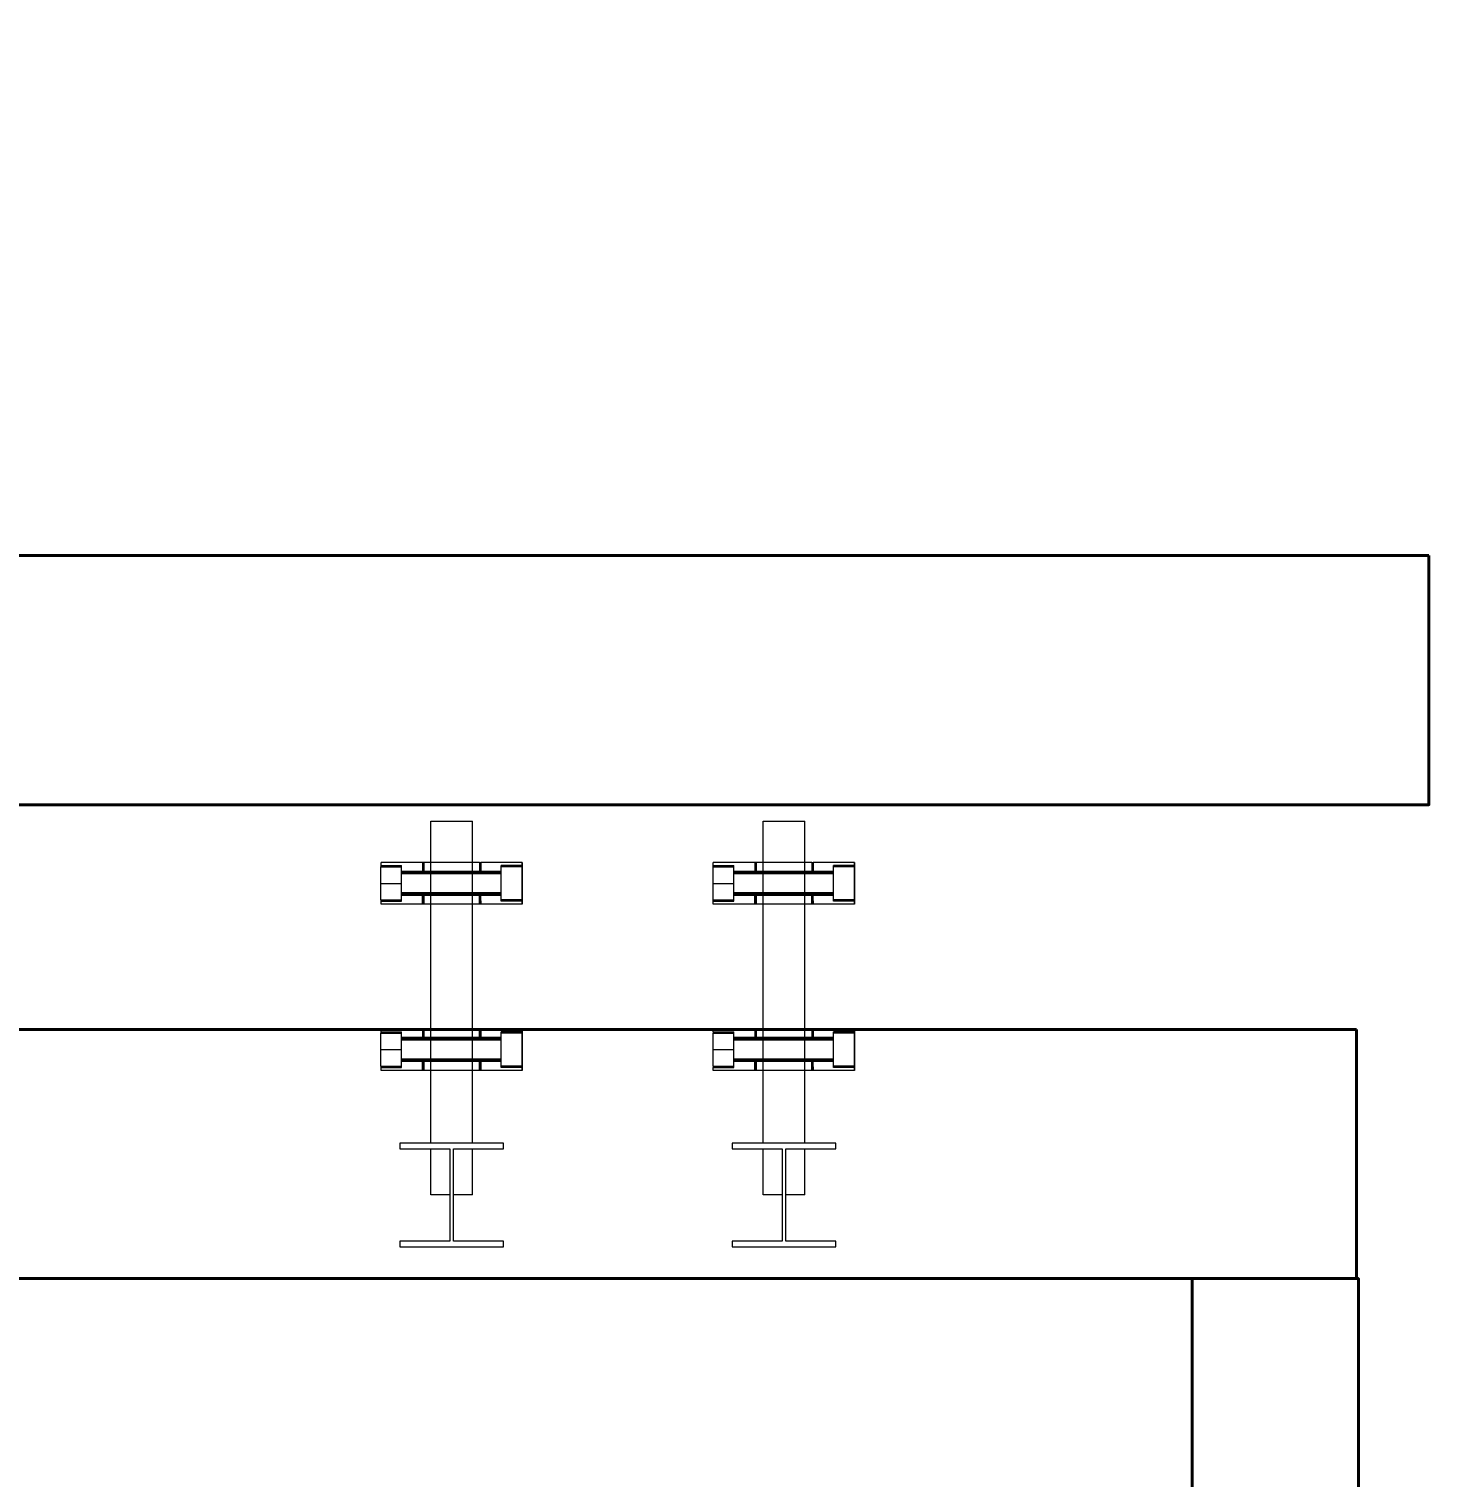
# Model space of a CAD drawing. Header units: millimetres. Extents: x -553547 to 230550, y -59438 to 214451.
# Drawn here: x 114598 to 117971, y 27301 to 30787 of the extents above; entities that cross this region are included whole.
import ezdxf
from ezdxf import colors
from ezdxf.entities.mleader import LeaderData, LeaderLine
from ezdxf.math import Vec2, Vec3

# ---------------------------------------------------------------- set-up
doc = ezdxf.new("R2010")
doc.units = ezdxf.units.MM
doc.linetypes.add('ПЛАН-EMBED 1_DWG$0$HIDDEN2', pattern=[0.1875, 0.125, -0.0625])
doc.layers.add('АР_Размеры', color=7, linetype='Continuous', lineweight=20)
doc.layers.add('Эл.проводка', color=5, linetype='Continuous', lineweight=60)
for name, color, linetype in [('ПЛАН-EMBED 1_DWG$0$DwgTemplate', 7, 'Continuous'), ('ПЛАН-EMBED 1_DWG$0$Опоры', 7, 'Continuous'), ('ПЛАН-EMBED 1_DWG$0$Трубы в 1 линию', 7, 'Continuous')]:
    doc.layers.add(name, color=color, linetype=linetype)
doc.styles.add('GOST type A', font='GOST2304A.ttf')

# ---------------------------------------------------------------- blocks, each defined once
blk = doc.blocks.new('АР')
at = {"color": 252}
ml = blk.add_multileader_mtext('Standard', dxfattribs=at)
ml.set_content('0,000', color=252, style='GOST type A')
ml.set_leader_properties(color=256)
ml.build(insert=Vec2(0, 0))
ml.multileader.update_dxf_attribs({"has_dogleg": 0, "has_text_frame": 1, "text_left_attachment_type": 7, "text_right_attachment_type": 6, "dogleg_length": 0, "arrow_head_size": 200})
ctx = ml.context
ctx.base_point, ctx.char_height, ctx.arrow_head_size, ctx.landing_gap_size, ctx.plane_origin = Vec3(649404.1, -245448.8), 250, 200, 50, Vec3(-514199.9, -248177.5)
ctx.left_attachment, ctx.right_attachment = 7, 6
notes = []
notes.append((ctx, [(0, (0, 0, 0), (0, 0), (1, 0), 1, [])]))
ctx.mtext.insert, ctx.mtext.flow_direction = Vec3(649454.1, -245161.3), 5
ml = blk.add_multileader_mtext('Standard', dxfattribs=at)
ml.set_content('0,000', color=252, style='GOST type A')
ml.set_leader_properties(color=256)
ml.build(insert=Vec2(0, 0))
ml.multileader.update_dxf_attribs({"has_dogleg": 0, "has_text_frame": 1, "text_left_attachment_type": 7, "text_right_attachment_type": 6, "dogleg_length": 0, "arrow_head_size": 200})
ctx = ml.context
ctx.base_point, ctx.char_height, ctx.arrow_head_size, ctx.landing_gap_size, ctx.plane_origin = Vec3(641715.8, -241787.5), 250, 200, 50, Vec3(-521888.2, -239063.6)
ctx.left_attachment, ctx.right_attachment = 7, 6
notes.append((ctx, [(0, (0, 0, 0), (0, 0), (1, 0), 1, [])]))
ctx.mtext.insert, ctx.mtext.flow_direction = Vec3(641765.8, -241500), 5
ml = blk.add_multileader_mtext('Standard', dxfattribs=at)
ml.set_content('-0,020', color=252, style='GOST type A')
ml.set_leader_properties(color=256)
ml.build(insert=Vec2(0, 0))
ml.multileader.update_dxf_attribs({"has_dogleg": 0, "has_text_frame": 1, "text_left_attachment_type": 7, "text_right_attachment_type": 6, "dogleg_length": 0, "arrow_head_size": 200})
ctx = ml.context
ctx.base_point, ctx.char_height, ctx.arrow_head_size, ctx.landing_gap_size, ctx.plane_origin = Vec3(677883.5, -235529.3), 250, 200, 50, Vec3(-485627.9, -231830.1)
ctx.left_attachment, ctx.right_attachment = 7, 6
notes.append((ctx, [(0, (0, 0, 0), (0, 0), (1, 0), 1, [])]))
ctx.mtext.insert, ctx.mtext.flow_direction = Vec3(677933.5, -235241.8), 5
ml = blk.add_multileader_mtext('Standard', dxfattribs=at)
ml.set_content('0,000', color=252, style='GOST type A')
ml.set_leader_properties(color=256)
ml.build(insert=Vec2(0, 0))
ml.multileader.update_dxf_attribs({"has_dogleg": 0, "has_text_frame": 1, "text_left_attachment_type": 7, "text_right_attachment_type": 6, "dogleg_length": 0, "arrow_head_size": 200})
ctx = ml.context
ctx.base_point, ctx.char_height, ctx.arrow_head_size, ctx.landing_gap_size, ctx.plane_origin = Vec3(656104.7, -253706.8), 250, 200, 50, Vec3(-507499.3, -250982.9)
ctx.left_attachment, ctx.right_attachment = 7, 6
notes.append((ctx, [(0, (0, 0, 0), (0, 0), (1, 0), 1, [])]))
ctx.mtext.insert, ctx.mtext.flow_direction = Vec3(656154.7, -253419.3), 5
ml = blk.add_multileader_mtext('Standard', dxfattribs=at)
ml.set_content('0,000', color=252, style='GOST type A')
ml.set_leader_properties(color=256)
ml.build(insert=Vec2(0, 0))
ml.multileader.update_dxf_attribs({"has_dogleg": 0, "has_text_frame": 1, "text_left_attachment_type": 7, "text_right_attachment_type": 6, "dogleg_length": 0, "arrow_head_size": 200})
ctx = ml.context
ctx.base_point, ctx.char_height, ctx.arrow_head_size, ctx.landing_gap_size, ctx.plane_origin = Vec3(674120.3, -254449.4), 250, 200, 50, Vec3(-489483.8, -251725.5)
ctx.left_attachment, ctx.right_attachment = 7, 6
notes.append((ctx, [(0, (0, 0, 0), (0, 0), (1, 0), 1, [])]))
ctx.mtext.insert, ctx.mtext.flow_direction = Vec3(674170.3, -254161.9), 5
ml = blk.add_multileader_mtext('Standard', dxfattribs=at)
ml.set_content('0,000', color=252, style='GOST type A')
ml.set_leader_properties(color=256)
ml.build(insert=Vec2(0, 0))
ml.multileader.update_dxf_attribs({"has_dogleg": 0, "has_text_frame": 1, "text_left_attachment_type": 7, "text_right_attachment_type": 6, "dogleg_length": 0, "arrow_head_size": 200})
ctx = ml.context
ctx.base_point, ctx.char_height, ctx.arrow_head_size, ctx.landing_gap_size, ctx.plane_origin = Vec3(683757.5, -246454.6), 250, 200, 50, Vec3(-479846.5, -243730.6)
ctx.left_attachment, ctx.right_attachment = 7, 6
notes.append((ctx, [(0, (0, 0, 0), (0, 0), (1, 0), 1, [])]))
ctx.mtext.insert, ctx.mtext.flow_direction = Vec3(683807.5, -246167), 5
ml = blk.add_multileader_mtext('Standard', dxfattribs=at)
ml.set_content('0,000', color=252, style='GOST type A')
ml.set_leader_properties(color=256)
ml.build(insert=Vec2(0, 0))
ml.multileader.update_dxf_attribs({"has_dogleg": 0, "has_text_frame": 1, "text_left_attachment_type": 7, "text_right_attachment_type": 6, "dogleg_length": 0, "arrow_head_size": 200})
ctx = ml.context
ctx.base_point, ctx.char_height, ctx.arrow_head_size, ctx.landing_gap_size, ctx.plane_origin = Vec3(643346.8, -237132.2), 250, 200, 50, Vec3(-520257.3, -234408.2)
ctx.left_attachment, ctx.right_attachment = 7, 6
notes.append((ctx, [(0, (0, 0, 0), (0, 0), (1, 0), 1, [])]))
ctx.mtext.insert, ctx.mtext.flow_direction = Vec3(643396.8, -236844.6), 5
ml = blk.add_multileader_mtext('Standard', dxfattribs=at)
ml.set_content('+0,100', color=252, style='GOST type A')
ml.set_leader_properties(color=256)
ml.build(insert=Vec2(0, 0))
ml.multileader.update_dxf_attribs({"has_dogleg": 0, "has_text_frame": 1, "text_left_attachment_type": 7, "text_right_attachment_type": 6, "dogleg_length": 0, "arrow_head_size": 200})
ctx = ml.context
ctx.base_point, ctx.char_height, ctx.arrow_head_size, ctx.landing_gap_size, ctx.plane_origin = Vec3(670361, -237807.4), 250, 200, 50, Vec3(-493243.1, -235083.5)
ctx.left_attachment, ctx.right_attachment = 7, 6
notes.append((ctx, [(0, (0, 0, 0), (0, 0), (1, 0), 1, [])]))
ctx.mtext.insert, ctx.mtext.flow_direction = Vec3(670411, -237519.9), 5
ml = blk.add_multileader_mtext('Standard', dxfattribs=at)
ml.set_content('+0,600', color=252, style='GOST type A')
ml.set_leader_properties(color=256)
ml.build(insert=Vec2(0, 0))
ml.multileader.update_dxf_attribs({"has_dogleg": 0, "has_text_frame": 1, "text_left_attachment_type": 7, "text_right_attachment_type": 6, "dogleg_length": 0, "arrow_head_size": 200})
ctx = ml.context
ctx.base_point, ctx.char_height, ctx.arrow_head_size, ctx.landing_gap_size, ctx.plane_origin = Vec3(651984.7, -241980.5), 250, 200, 50, Vec3(-511405.9, -240931)
ctx.left_attachment, ctx.right_attachment = 7, 6
notes.append((ctx, [(0, (0, 0, 0), (0, 0), (1, 0), 1, [])]))
ctx.mtext.insert, ctx.mtext.flow_direction = Vec3(652034.7, -241693), 5
ml = blk.add_multileader_mtext('Standard', dxfattribs=at)
ml.set_content('-0,100', color=252, style='GOST type A')
ml.set_leader_properties(color=256)
ml.build(insert=Vec2(0, 0))
ml.multileader.update_dxf_attribs({"has_dogleg": 0, "has_text_frame": 1, "text_left_attachment_type": 7, "text_right_attachment_type": 6, "dogleg_length": 0, "arrow_head_size": 200})
ctx = ml.context
ctx.base_point, ctx.char_height, ctx.arrow_head_size, ctx.landing_gap_size, ctx.plane_origin = Vec3(648501.3, -240196.6, 75705.6), 250, 200, 50, Vec3(-514889.3, -239147.1, 75705.6)
ctx.left_attachment, ctx.right_attachment = 7, 6
notes.append((ctx, [(0, (0, 0, 0), (0, 0), (1, 0), 1, [])]))
ctx.mtext.insert, ctx.mtext.flow_direction = Vec3(648551.3, -239909, 75705.6), 5
for ctx, leaders in notes:
    for number, flags, end, landing, length, lines in leaders:
        leader = LeaderData()
        leader.index, (leader.has_last_leader_line, leader.has_dogleg_vector, leader.attachment_direction) = number, flags
        leader.last_leader_point, leader.dogleg_vector, leader.dogleg_length = Vec3(end), Vec3(landing), length
        for number, points, colour, breaks in lines:
            line = LeaderLine()
            line.index, line.vertices, line.color, line.breaks = number, Vec3.list(points), colors.encode_raw_color(colour), breaks
            leader.lines.append(line)
        ctx.leaders.append(leader)

msp = doc.modelspace()

# ---------------------------------------------------------------- linework, layer by layer
at = {"layer": 'ПЛАН-EMBED 1_DWG$0$DwgTemplate', "color": 252, "linetype": 'Continuous', "lineweight": 15, "true_color": 0x939598}
for p, q in [((115565.201, 28105.216, 23605.68), (115565.201, 28880.216, 23605.68)), ((115565.201, 28880.216, 23605.68), (115665.201, 28880.216, 23605.68)), ((115665.201, 28105.216, 23605.68), (115665.201, 28880.216, 23605.68)), ((116365.201, 28105.216, 23605.68), (116365.201, 28880.216, 23605.68)), ((116365.201, 28880.216, 23605.68), (116465.201, 28880.216, 23605.68)), ((116465.201, 28105.216, 23605.68), (116465.201, 28880.216, 23605.68)), ((115565.201, 28380.216, 23605.68), (115565.201, 28680.216, 23605.68)), ((115665.201, 28380.216, 23605.68), (115665.201, 28680.216, 23605.68)), ((115490.201, 28105.216, 23605.68), (115490.201, 28091.216, 23605.68)), ((115740.201, 28105.216, 23605.68), (115490.201, 28105.216, 23605.68)), ((115740.201, 28091.216, 23605.68), (115740.201, 28105.216, 23605.68)), ((116290.201, 28105.216, 23605.68), (116290.201, 28091.216, 23605.68)), ((116540.201, 28105.216, 23605.68), (116290.201, 28105.216, 23605.68)), ((116540.201, 28091.216, 23605.68), (116540.201, 28105.216, 23605.68)), ((115490.201, 28091.216, 23605.68), (115610.701, 28091.216, 23605.68)), ((115565.201, 27980.216, 23605.68), (115565.201, 28091.216, 23605.68)), ((115610.701, 28091.216, 23605.68), (115610.701, 27869.216, 23605.68)), ((115619.701, 27869.216, 23605.68), (115619.701, 28091.216, 23605.68)), ((115619.701, 28091.216, 23605.68), (115740.201, 28091.216, 23605.68)), ((115665.201, 27980.216, 23605.68), (115665.201, 28091.216, 23605.68)), ((116290.201, 28091.216, 23605.68), (116410.701, 28091.216, 23605.68)), ((116365.201, 27980.216, 23605.68), (116365.201, 28091.216, 23605.68)), ((116410.701, 28091.216, 23605.68), (116410.701, 27869.216, 23605.68)), ((116419.701, 27869.216, 23605.68), (116419.701, 28091.216, 23605.68)), ((116419.701, 28091.216, 23605.68), (116540.201, 28091.216, 23605.68)), ((116465.201, 27980.216, 23605.68), (116465.201, 28091.216, 23605.68)), ((115610.701, 27980.216, 23605.68), (115565.201, 27980.216, 23605.68)), ((115665.201, 27980.216, 23605.68), (115619.701, 27980.216, 23605.68)), ((116410.701, 27980.216, 23605.68), (116365.201, 27980.216, 23605.68)), ((116465.201, 27980.216, 23605.68), (116419.701, 27980.216, 23605.68)), ((115490.201, 27869.216, 23605.68), (115490.201, 27855.216, 23605.68)), ((115610.701, 27869.216, 23605.68), (115490.201, 27869.216, 23605.68)), ((115490.201, 27855.216, 23605.68), (115740.201, 27855.216, 23605.68)), ((115740.201, 27869.216, 23605.68), (115619.701, 27869.216, 23605.68)), ((115740.201, 27855.216, 23605.68), (115740.201, 27869.216, 23605.68)), ((116290.201, 27869.216, 23605.68), (116290.201, 27855.216, 23605.68)), ((116410.701, 27869.216, 23605.68), (116290.201, 27869.216, 23605.68)), ((116290.201, 27855.216, 23605.68), (116540.201, 27855.216, 23605.68)), ((116540.201, 27869.216, 23605.68), (116419.701, 27869.216, 23605.68)), ((116540.201, 27855.216, 23605.68), (116540.201, 27869.216, 23605.68))]:
    msp.add_line(p, q, dxfattribs=at)
at = {"layer": 'ПЛАН-EMBED 1_DWG$0$Опоры', "color": 252, "linetype": 'Continuous', "lineweight": 15, "true_color": 0x939598}
for p, q in [((115444.79, 28773.017, 23605.68), (115444.784, 28770.017, 23605.68)), ((115444.784, 28770.017, 23605.68), (115494.784, 28770.017, 23605.68)), ((115444.79, 28773.017, 23605.68), (115494.79, 28773.017, 23605.68)), ((115445.196, 28773.017, 23605.68), (115445.196, 28780.216, 23605.68)), ((115545.189, 28780.216, 23605.68), (115445.196, 28780.216, 23605.68)), ((115494.784, 28770.017, 23605.68), (115494.79, 28773.017, 23605.68)), ((115544.969, 28759.216, 23605.68), (115494.81, 28759.216, 23605.68)), ((115734.805, 28756.216, 23605.68), (115494.813, 28756.216, 23605.68)), ((115545.189, 28780.216, 23605.68), (115544.969, 28762.216, 23605.68)), ((115547.969, 28762.216, 23605.68), (115544.969, 28762.216, 23605.68)), ((115544.969, 28762.216, 23605.68), (115544.969, 28759.216, 23605.68)), ((115547.969, 28759.216, 23605.68), (115544.969, 28759.216, 23605.68)), ((115547.969, 28759.216, 23605.68), (115545.188, 28759.216, 23605.68)), ((115548.189, 28780.216, 23605.68), (115545.189, 28780.216, 23605.68)), ((115548.189, 28780.216, 23605.68), (115547.969, 28762.216, 23605.68)), ((115547.969, 28762.216, 23605.68), (115547.969, 28759.216, 23605.68)), ((115548.188, 28759.216, 23605.68), (115548.195, 28762.751, 23605.68)), ((115734.801, 28759.216, 23605.68), (115548.188, 28759.216, 23605.68)), ((115548.195, 28780.216, 23605.68), (115548.189, 28780.216, 23605.68)), ((115548.195, 28762.751, 23605.68), (115548.195, 28780.216, 23605.68)), ((115682.189, 28780.216, 23605.68), (115548.195, 28780.216, 23605.68)), ((115682.189, 28780.216, 23605.68), (115681.969, 28762.216, 23605.68)), ((115681.969, 28762.216, 23605.68), (115684.969, 28762.216, 23605.68)), ((115681.969, 28762.216, 23605.68), (115681.969, 28759.216, 23605.68)), ((115681.969, 28759.216, 23605.68), (115684.969, 28759.216, 23605.68)), ((115682.189, 28780.216, 23605.68), (115685.189, 28780.216, 23605.68)), ((115684.969, 28762.216, 23605.68), (115685.189, 28780.216, 23605.68)), ((115684.969, 28759.216, 23605.68), (115684.969, 28762.216, 23605.68)), ((115684.976, 28762.751, 23605.68), (115685.195, 28762.751, 23605.68)), ((115685.195, 28762.751, 23605.68), (115685.188, 28759.216, 23605.68)), ((115685.189, 28780.216, 23605.68), (115685.195, 28780.216, 23605.68)), ((115785.195, 28780.216, 23605.68), (115685.195, 28780.216, 23605.68)), ((115685.195, 28780.216, 23605.68), (115685.195, 28762.751, 23605.68)), ((115734.784, 28770.017, 23605.68), (115734.79, 28773.017, 23605.68)), ((115784.783, 28770.017, 23605.68), (115734.784, 28770.017, 23605.68)), ((115784.789, 28773.017, 23605.68), (115734.79, 28773.017, 23605.68)), ((115784.783, 28770.017, 23605.68), (115784.789, 28773.017, 23605.68)), ((115784.969, 28759.216, 23605.68), (115784.809, 28759.216, 23605.68)), ((115784.816, 28756.216, 23605.68), (115784.812, 28756.216, 23605.68)), ((115784.816, 28753.216, 23605.68), (115784.816, 28756.216, 23605.68)), ((115784.816, 28756.216, 23605.68), (115785.004, 28756.216, 23605.68)), ((115784.969, 28756.216, 23605.68), (115784.969, 28759.216, 23605.68)), ((115784.969, 28759.216, 23605.68), (115785.195, 28759.216, 23605.68)), ((115785.195, 28756.216, 23605.68), (115784.969, 28756.216, 23605.68)), ((115785.004, 28756.216, 23605.68), (115785.004, 28753.216, 23605.68)), ((115785.195, 28680.216, 23605.68), (115785.195, 28780.216, 23605.68)), ((115785.195, 28780.216, 23605.68), (115785.201, 28780.216, 23605.68)), ((115785.195, 28759.216, 23605.68), (115785.195, 28756.216, 23605.68)), ((115785.201, 28780.216, 23605.68), (115785.201, 28680.216, 23605.68)), ((116244.772, 28770.017, 23605.68), (116244.778, 28773.017, 23605.68)), ((116244.772, 28770.017, 23605.68), (116294.772, 28770.017, 23605.68)), ((116244.778, 28773.017, 23605.68), (116294.778, 28773.017, 23605.68)), ((116245.196, 28773.017, 23605.68), (116245.196, 28780.216, 23605.68)), ((116345.189, 28780.216, 23605.68), (116245.196, 28780.216, 23605.68)), ((116294.772, 28770.017, 23605.68), (116294.778, 28773.017, 23605.68)), ((116344.969, 28759.216, 23605.68), (116294.798, 28759.216, 23605.68)), ((116534.793, 28756.216, 23605.68), (116294.801, 28756.216, 23605.68)), ((116345.189, 28780.216, 23605.68), (116344.969, 28762.216, 23605.68)), ((116347.969, 28762.216, 23605.68), (116344.969, 28762.216, 23605.68)), ((116344.969, 28762.216, 23605.68), (116344.969, 28759.216, 23605.68)), ((116347.969, 28759.216, 23605.68), (116344.969, 28759.216, 23605.68)), ((116347.969, 28759.216, 23605.68), (116345.188, 28759.216, 23605.68)), ((116348.189, 28780.216, 23605.68), (116345.189, 28780.216, 23605.68)), ((116348.189, 28780.216, 23605.68), (116347.969, 28762.216, 23605.68)), ((116347.969, 28762.216, 23605.68), (116347.969, 28759.216, 23605.68)), ((116348.188, 28759.216, 23605.68), (116348.195, 28762.751, 23605.68)), ((116534.789, 28759.216, 23605.68), (116348.188, 28759.216, 23605.68)), ((116348.195, 28780.216, 23605.68), (116348.189, 28780.216, 23605.68)), ((116482.189, 28780.216, 23605.68), (116348.195, 28780.216, 23605.68)), ((116348.195, 28762.751, 23605.68), (116348.195, 28780.216, 23605.68)), ((116482.189, 28780.216, 23605.68), (116481.969, 28762.216, 23605.68)), ((116481.969, 28762.216, 23605.68), (116481.969, 28759.216, 23605.68)), ((116481.969, 28762.216, 23605.68), (116484.969, 28762.216, 23605.68)), ((116481.969, 28759.216, 23605.68), (116484.969, 28759.216, 23605.68)), ((116482.189, 28780.216, 23605.68), (116485.189, 28780.216, 23605.68)), ((116484.969, 28762.216, 23605.68), (116485.189, 28780.216, 23605.68)), ((116484.969, 28759.216, 23605.68), (116484.969, 28762.216, 23605.68)), ((116484.976, 28762.751, 23605.68), (116485.195, 28762.751, 23605.68)), ((116485.195, 28762.751, 23605.68), (116485.188, 28759.216, 23605.68)), ((116485.189, 28780.216, 23605.68), (116485.195, 28780.216, 23605.68)), ((116585.195, 28780.216, 23605.68), (116485.195, 28780.216, 23605.68)), ((116485.195, 28780.216, 23605.68), (116485.195, 28762.751, 23605.68)), ((116534.772, 28770.017, 23605.68), (116534.778, 28773.017, 23605.68)), ((116584.771, 28770.017, 23605.68), (116534.772, 28770.017, 23605.68)), ((116584.777, 28773.017, 23605.68), (116534.778, 28773.017, 23605.68)), ((116584.771, 28770.017, 23605.68), (116584.777, 28773.017, 23605.68)), ((116584.969, 28759.216, 23605.68), (116584.797, 28759.216, 23605.68)), ((116584.804, 28756.216, 23605.68), (116584.8, 28756.216, 23605.68)), ((116584.804, 28756.216, 23605.68), (116584.992, 28756.216, 23605.68)), ((116584.804, 28753.216, 23605.68), (116584.804, 28756.216, 23605.68)), ((116584.969, 28759.216, 23605.68), (116585.195, 28759.216, 23605.68)), ((116584.969, 28756.216, 23605.68), (116584.969, 28759.216, 23605.68)), ((116585.195, 28756.216, 23605.68), (116584.969, 28756.216, 23605.68)), ((116584.992, 28756.216, 23605.68), (116584.992, 28753.216, 23605.68)), ((116585.195, 28680.216, 23605.68), (116585.195, 28780.216, 23605.68)), ((116585.195, 28780.216, 23605.68), (116585.201, 28780.216, 23605.68)), ((116585.195, 28759.216, 23605.68), (116585.195, 28756.216, 23605.68)), ((116585.201, 28780.216, 23605.68), (116585.201, 28680.216, 23605.68)), ((115734.808, 28753.216, 23605.68), (115494.815, 28753.216, 23605.68)), ((115785.004, 28753.216, 23605.68), (115784.816, 28753.216, 23605.68)), ((116534.796, 28753.216, 23605.68), (116294.803, 28753.216, 23605.68)), ((116584.992, 28753.216, 23605.68), (116584.804, 28753.216, 23605.68)), ((115444.784, 28690.414, 23605.68), (115444.79, 28687.414, 23605.68)), ((115444.784, 28690.414, 23605.68), (115494.784, 28690.414, 23605.68)), ((115444.79, 28687.414, 23605.68), (115494.79, 28687.414, 23605.68)), ((115445.196, 28680.216, 23605.68), (115445.196, 28687.414, 23605.68)), ((115494.79, 28687.414, 23605.68), (115494.784, 28690.414, 23605.68)), ((115734.801, 28701.216, 23605.68), (115494.81, 28701.216, 23605.68)), ((115734.805, 28704.216, 23605.68), (115494.813, 28704.216, 23605.68)), ((115734.808, 28707.216, 23605.68), (115494.815, 28707.216, 23605.68)), ((115547.969, 28701.216, 23605.68), (115544.969, 28701.216, 23605.68)), ((115544.969, 28698.216, 23605.68), (115544.969, 28701.216, 23605.68)), ((115547.969, 28698.216, 23605.68), (115544.969, 28698.216, 23605.68)), ((115545.189, 28680.216, 23605.68), (115544.969, 28698.216, 23605.68)), ((115547.969, 28701.216, 23605.68), (115547.969, 28698.216, 23605.68)), ((115547.969, 28698.216, 23605.68), (115548.189, 28680.216, 23605.68)), ((115548.195, 28697.68, 23605.68), (115548.188, 28701.216, 23605.68)), ((115548.195, 28680.216, 23605.68), (115548.195, 28697.68, 23605.68)), ((115681.969, 28698.216, 23605.68), (115681.969, 28701.216, 23605.68)), ((115684.969, 28701.216, 23605.68), (115681.969, 28701.216, 23605.68)), ((115682.189, 28680.216, 23605.68), (115681.969, 28698.216, 23605.68)), ((115684.969, 28698.216, 23605.68), (115681.969, 28698.216, 23605.68)), ((115684.969, 28701.216, 23605.68), (115684.969, 28698.216, 23605.68)), ((115684.969, 28698.216, 23605.68), (115685.189, 28680.216, 23605.68)), ((115685.195, 28697.68, 23605.68), (115684.976, 28697.68, 23605.68)), ((115685.195, 28697.68, 23605.68), (115685.188, 28701.216, 23605.68)), ((115685.195, 28680.216, 23605.68), (115685.195, 28697.68, 23605.68)), ((115784.783, 28690.414, 23605.68), (115734.784, 28690.414, 23605.68)), ((115734.79, 28687.414, 23605.68), (115734.784, 28690.414, 23605.68)), ((115784.789, 28687.414, 23605.68), (115734.79, 28687.414, 23605.68)), ((115784.789, 28687.414, 23605.68), (115784.783, 28690.414, 23605.68)), ((115784.969, 28701.216, 23605.68), (115784.809, 28701.216, 23605.68)), ((115784.816, 28704.216, 23605.68), (115784.812, 28704.216, 23605.68)), ((115784.816, 28707.216, 23605.68), (115785.004, 28707.216, 23605.68)), ((115784.816, 28704.216, 23605.68), (115784.816, 28707.216, 23605.68)), ((115785.004, 28704.216, 23605.68), (115784.816, 28704.216, 23605.68)), ((115784.969, 28704.216, 23605.68), (115785.195, 28704.216, 23605.68)), ((115784.969, 28701.216, 23605.68), (115784.969, 28704.216, 23605.68)), ((115785.195, 28701.216, 23605.68), (115784.969, 28701.216, 23605.68)), ((115785.004, 28707.216, 23605.68), (115785.004, 28704.216, 23605.68)), ((115785.195, 28704.216, 23605.68), (115785.195, 28701.216, 23605.68)), ((116244.778, 28687.414, 23605.68), (116244.772, 28690.414, 23605.68)), ((116244.772, 28690.414, 23605.68), (116294.772, 28690.414, 23605.68)), ((116244.778, 28687.414, 23605.68), (116294.778, 28687.414, 23605.68)), ((116245.196, 28680.216, 23605.68), (116245.196, 28687.414, 23605.68)), ((116294.778, 28687.414, 23605.68), (116294.772, 28690.414, 23605.68)), ((116534.789, 28701.216, 23605.68), (116294.798, 28701.216, 23605.68)), ((116534.793, 28704.216, 23605.68), (116294.801, 28704.216, 23605.68)), ((116534.796, 28707.216, 23605.68), (116294.803, 28707.216, 23605.68)), ((116344.969, 28698.216, 23605.68), (116344.969, 28701.216, 23605.68)), ((116347.969, 28701.216, 23605.68), (116344.969, 28701.216, 23605.68)), ((116345.189, 28680.216, 23605.68), (116344.969, 28698.216, 23605.68)), ((116347.969, 28698.216, 23605.68), (116344.969, 28698.216, 23605.68)), ((116347.969, 28701.216, 23605.68), (116347.969, 28698.216, 23605.68)), ((116347.969, 28698.216, 23605.68), (116348.189, 28680.216, 23605.68)), ((116348.195, 28697.68, 23605.68), (116348.188, 28701.216, 23605.68)), ((116348.195, 28680.216, 23605.68), (116348.195, 28697.68, 23605.68)), ((116481.969, 28698.216, 23605.68), (116481.969, 28701.216, 23605.68)), ((116484.969, 28701.216, 23605.68), (116481.969, 28701.216, 23605.68)), ((116482.189, 28680.216, 23605.68), (116481.969, 28698.216, 23605.68)), ((116484.969, 28698.216, 23605.68), (116481.969, 28698.216, 23605.68)), ((116484.969, 28701.216, 23605.68), (116484.969, 28698.216, 23605.68)), ((116484.969, 28698.216, 23605.68), (116485.189, 28680.216, 23605.68)), ((116485.195, 28697.68, 23605.68), (116484.976, 28697.68, 23605.68)), ((116485.195, 28697.68, 23605.68), (116485.188, 28701.216, 23605.68)), ((116485.195, 28680.216, 23605.68), (116485.195, 28697.68, 23605.68)), ((116534.778, 28687.414, 23605.68), (116534.772, 28690.414, 23605.68)), ((116584.771, 28690.414, 23605.68), (116534.772, 28690.414, 23605.68)), ((116584.777, 28687.414, 23605.68), (116534.778, 28687.414, 23605.68)), ((116584.777, 28687.414, 23605.68), (116584.771, 28690.414, 23605.68)), ((116584.969, 28701.216, 23605.68), (116584.797, 28701.216, 23605.68)), ((116584.804, 28704.216, 23605.68), (116584.8, 28704.216, 23605.68)), ((116584.804, 28707.216, 23605.68), (116584.992, 28707.216, 23605.68)), ((116584.804, 28704.216, 23605.68), (116584.804, 28707.216, 23605.68)), ((116584.992, 28704.216, 23605.68), (116584.804, 28704.216, 23605.68)), ((116584.969, 28704.216, 23605.68), (116585.195, 28704.216, 23605.68)), ((116584.969, 28701.216, 23605.68), (116584.969, 28704.216, 23605.68)), ((116585.195, 28701.216, 23605.68), (116584.969, 28701.216, 23605.68)), ((116584.992, 28707.216, 23605.68), (116584.992, 28704.216, 23605.68)), ((116585.195, 28704.216, 23605.68), (116585.195, 28701.216, 23605.68)), ((115545.189, 28680.216, 23605.68), (115445.196, 28680.216, 23605.68)), ((115548.189, 28680.216, 23605.68), (115545.195, 28680.216, 23605.68)), ((115548.189, 28680.216, 23605.68), (115548.195, 28680.216, 23605.68)), ((115682.189, 28680.216, 23605.68), (115548.195, 28680.216, 23605.68)), ((115685.189, 28680.216, 23605.68), (115682.189, 28680.216, 23605.68)), ((115685.189, 28680.216, 23605.68), (115685.195, 28680.216, 23605.68)), ((115785.195, 28680.216, 23605.68), (115685.195, 28680.216, 23605.68)), ((115785.201, 28680.216, 23605.68), (115785.195, 28680.216, 23605.68)), ((116345.189, 28680.216, 23605.68), (116245.196, 28680.216, 23605.68)), ((116348.189, 28680.216, 23605.68), (116345.195, 28680.216, 23605.68)), ((116348.189, 28680.216, 23605.68), (116348.195, 28680.216, 23605.68)), ((116482.189, 28680.216, 23605.68), (116348.195, 28680.216, 23605.68)), ((116485.189, 28680.216, 23605.68), (116482.189, 28680.216, 23605.68)), ((116485.189, 28680.216, 23605.68), (116485.195, 28680.216, 23605.68)), ((116585.195, 28680.216, 23605.68), (116485.195, 28680.216, 23605.68)), ((116585.201, 28680.216, 23605.68), (116585.195, 28680.216, 23605.68)), ((115444.79, 28373.017, 23605.68), (115444.784, 28370.017, 23605.68)), ((115444.79, 28373.017, 23605.68), (115494.79, 28373.017, 23605.68)), ((115445.196, 28373.017, 23605.68), (115445.196, 28380.216, 23605.68)), ((115545.189, 28380.216, 23605.68), (115445.196, 28380.216, 23605.68)), ((115494.784, 28370.017, 23605.68), (115494.79, 28373.017, 23605.68)), ((115545.189, 28380.216, 23605.68), (115544.969, 28362.216, 23605.68)), ((115548.189, 28380.216, 23605.68), (115545.189, 28380.216, 23605.68)), ((115547.969, 28362.216, 23605.68), (115548.189, 28380.216, 23605.68)), ((115548.189, 28380.216, 23605.68), (115548.195, 28380.216, 23605.68)), ((115548.195, 28380.216, 23605.68), (115548.195, 28362.751, 23605.68)), ((115682.189, 28380.216, 23605.68), (115548.195, 28380.216, 23605.68)), ((115681.969, 28362.216, 23605.68), (115682.189, 28380.216, 23605.68)), ((115682.189, 28380.216, 23605.68), (115685.189, 28380.216, 23605.68)), ((115684.969, 28362.216, 23605.68), (115685.189, 28380.216, 23605.68)), ((115685.189, 28380.216, 23605.68), (115685.195, 28380.216, 23605.68)), ((115685.195, 28380.216, 23605.68), (115685.195, 28362.751, 23605.68)), ((115785.195, 28380.216, 23605.68), (115685.195, 28380.216, 23605.68)), ((115734.784, 28370.017, 23605.68), (115734.79, 28373.017, 23605.68)), ((115784.789, 28373.017, 23605.68), (115734.79, 28373.017, 23605.68)), ((115784.783, 28370.017, 23605.68), (115784.789, 28373.017, 23605.68)), ((115785.195, 28380.216, 23605.68), (115785.201, 28380.216, 23605.68)), ((115785.195, 28280.216, 23605.68), (115785.195, 28380.216, 23605.68)), ((115785.201, 28380.216, 23605.68), (115785.201, 28280.216, 23605.68)), ((116244.778, 28373.017, 23605.68), (116244.772, 28370.017, 23605.68)), ((116244.778, 28373.017, 23605.68), (116294.778, 28373.017, 23605.68)), ((116245.196, 28373.017, 23605.68), (116245.196, 28380.216, 23605.68)), ((116345.189, 28380.216, 23605.68), (116245.196, 28380.216, 23605.68)), ((116294.772, 28370.017, 23605.68), (116294.778, 28373.017, 23605.68)), ((116345.189, 28380.216, 23605.68), (116344.969, 28362.216, 23605.68)), ((116348.189, 28380.216, 23605.68), (116345.189, 28380.216, 23605.68)), ((116348.189, 28380.216, 23605.68), (116347.969, 28362.216, 23605.68)), ((116348.195, 28380.216, 23605.68), (116348.189, 28380.216, 23605.68)), ((116482.189, 28380.216, 23605.68), (116348.195, 28380.216, 23605.68)), ((116348.195, 28362.751, 23605.68), (116348.195, 28380.216, 23605.68)), ((116482.189, 28380.216, 23605.68), (116481.969, 28362.216, 23605.68)), ((116482.189, 28380.216, 23605.68), (116485.189, 28380.216, 23605.68)), ((116484.969, 28362.216, 23605.68), (116485.189, 28380.216, 23605.68)), ((116485.189, 28380.216, 23605.68), (116485.195, 28380.216, 23605.68)), ((116585.195, 28380.216, 23605.68), (116485.195, 28380.216, 23605.68)), ((116485.195, 28380.216, 23605.68), (116485.195, 28362.751, 23605.68)), ((116534.772, 28370.017, 23605.68), (116534.778, 28373.017, 23605.68)), ((116584.777, 28373.017, 23605.68), (116534.778, 28373.017, 23605.68)), ((116584.777, 28373.017, 23605.68), (116584.771, 28370.017, 23605.68)), ((116585.195, 28380.216, 23605.68), (116585.201, 28380.216, 23605.68)), ((116585.195, 28280.216, 23605.68), (116585.195, 28380.216, 23605.68)), ((116585.201, 28380.216, 23605.68), (116585.201, 28280.216, 23605.68)), ((115444.784, 28370.017, 23605.68), (115494.784, 28370.017, 23605.68)), ((115544.969, 28359.216, 23605.68), (115494.81, 28359.216, 23605.68)), ((115734.805, 28356.216, 23605.68), (115494.813, 28356.216, 23605.68)), ((115734.808, 28353.216, 23605.68), (115494.815, 28353.216, 23605.68)), ((115547.969, 28362.216, 23605.68), (115544.969, 28362.216, 23605.68)), ((115544.969, 28362.216, 23605.68), (115544.969, 28359.216, 23605.68)), ((115547.969, 28359.216, 23605.68), (115544.969, 28359.216, 23605.68)), ((115547.969, 28359.216, 23605.68), (115545.188, 28359.216, 23605.68)), ((115547.969, 28359.216, 23605.68), (115547.969, 28362.216, 23605.68)), ((115548.195, 28362.751, 23605.68), (115548.188, 28359.216, 23605.68)), ((115734.801, 28359.216, 23605.68), (115548.188, 28359.216, 23605.68)), ((115681.969, 28359.216, 23605.68), (115681.969, 28362.216, 23605.68)), ((115681.969, 28362.216, 23605.68), (115684.969, 28362.216, 23605.68)), ((115681.969, 28359.216, 23605.68), (115684.969, 28359.216, 23605.68)), ((115684.969, 28359.216, 23605.68), (115684.969, 28362.216, 23605.68)), ((115684.976, 28362.751, 23605.68), (115685.195, 28362.751, 23605.68)), ((115685.195, 28362.751, 23605.68), (115685.188, 28359.216, 23605.68)), ((115784.783, 28370.017, 23605.68), (115734.784, 28370.017, 23605.68)), ((115784.969, 28359.216, 23605.68), (115784.809, 28359.216, 23605.68)), ((115784.816, 28356.216, 23605.68), (115784.812, 28356.216, 23605.68)), ((115784.816, 28353.216, 23605.68), (115784.816, 28356.216, 23605.68)), ((115784.816, 28356.216, 23605.68), (115785.004, 28356.216, 23605.68)), ((115785.004, 28353.216, 23605.68), (115784.816, 28353.216, 23605.68)), ((115784.969, 28359.216, 23605.68), (115785.195, 28359.216, 23605.68)), ((115784.969, 28356.216, 23605.68), (115784.969, 28359.216, 23605.68)), ((115785.195, 28356.216, 23605.68), (115784.969, 28356.216, 23605.68)), ((115785.004, 28356.216, 23605.68), (115785.004, 28353.216, 23605.68)), ((115785.195, 28359.216, 23605.68), (115785.195, 28356.216, 23605.68)), ((116244.772, 28370.017, 23605.68), (116294.772, 28370.017, 23605.68)), ((116344.969, 28359.216, 23605.68), (116294.798, 28359.216, 23605.68)), ((116534.793, 28356.216, 23605.68), (116294.801, 28356.216, 23605.68)), ((116534.796, 28353.216, 23605.68), (116294.803, 28353.216, 23605.68)), ((116344.969, 28362.216, 23605.68), (116344.969, 28359.216, 23605.68)), ((116347.969, 28362.216, 23605.68), (116344.969, 28362.216, 23605.68)), ((116347.969, 28359.216, 23605.68), (116344.969, 28359.216, 23605.68)), ((116347.969, 28359.216, 23605.68), (116345.188, 28359.216, 23605.68)), ((116347.969, 28362.216, 23605.68), (116347.969, 28359.216, 23605.68)), ((116348.188, 28359.216, 23605.68), (116348.195, 28362.751, 23605.68)), ((116534.789, 28359.216, 23605.68), (116348.188, 28359.216, 23605.68)), ((116481.969, 28362.216, 23605.68), (116481.969, 28359.216, 23605.68)), ((116481.969, 28362.216, 23605.68), (116484.969, 28362.216, 23605.68)), ((116481.969, 28359.216, 23605.68), (116484.969, 28359.216, 23605.68)), ((116484.969, 28359.216, 23605.68), (116484.969, 28362.216, 23605.68)), ((116484.976, 28362.751, 23605.68), (116485.195, 28362.751, 23605.68)), ((116485.195, 28362.751, 23605.68), (116485.188, 28359.216, 23605.68)), ((116584.771, 28370.017, 23605.68), (116534.772, 28370.017, 23605.68)), ((116584.969, 28359.216, 23605.68), (116584.797, 28359.216, 23605.68)), ((116584.804, 28356.216, 23605.68), (116584.8, 28356.216, 23605.68)), ((116584.804, 28356.216, 23605.68), (116584.992, 28356.216, 23605.68)), ((116584.804, 28353.216, 23605.68), (116584.804, 28356.216, 23605.68)), ((116584.992, 28353.216, 23605.68), (116584.804, 28353.216, 23605.68)), ((116584.969, 28359.216, 23605.68), (116585.195, 28359.216, 23605.68)), ((116584.969, 28356.216, 23605.68), (116584.969, 28359.216, 23605.68)), ((116585.195, 28356.216, 23605.68), (116584.969, 28356.216, 23605.68)), ((116584.992, 28356.216, 23605.68), (116584.992, 28353.216, 23605.68)), ((116585.195, 28359.216, 23605.68), (116585.195, 28356.216, 23605.68)), ((115734.805, 28304.216, 23605.68), (115494.813, 28304.216, 23605.68)), ((115734.808, 28307.216, 23605.68), (115494.815, 28307.216, 23605.68)), ((115784.816, 28304.216, 23605.68), (115784.812, 28304.216, 23605.68)), ((115784.816, 28307.216, 23605.68), (115785.004, 28307.216, 23605.68)), ((115784.816, 28304.216, 23605.68), (115784.816, 28307.216, 23605.68)), ((115785.004, 28304.216, 23605.68), (115784.816, 28304.216, 23605.68)), ((115784.969, 28304.216, 23605.68), (115785.195, 28304.216, 23605.68)), ((115784.969, 28301.216, 23605.68), (115784.969, 28304.216, 23605.68)), ((115785.004, 28307.216, 23605.68), (115785.004, 28304.216, 23605.68)), ((115785.195, 28304.216, 23605.68), (115785.195, 28301.216, 23605.68)), ((116534.793, 28304.216, 23605.68), (116294.801, 28304.216, 23605.68)), ((116534.796, 28307.216, 23605.68), (116294.803, 28307.216, 23605.68)), ((116584.804, 28304.216, 23605.68), (116584.8, 28304.216, 23605.68)), ((116584.804, 28304.216, 23605.68), (116584.804, 28307.216, 23605.68)), ((116584.804, 28307.216, 23605.68), (116584.992, 28307.216, 23605.68)), ((116584.992, 28304.216, 23605.68), (116584.804, 28304.216, 23605.68)), ((116584.969, 28304.216, 23605.68), (116585.195, 28304.216, 23605.68)), ((116584.969, 28301.216, 23605.68), (116584.969, 28304.216, 23605.68)), ((116584.992, 28307.216, 23605.68), (116584.992, 28304.216, 23605.68)), ((116585.195, 28304.216, 23605.68), (116585.195, 28301.216, 23605.68)), ((115444.784, 28290.414, 23605.68), (115444.79, 28287.414, 23605.68)), ((115444.784, 28290.414, 23605.68), (115494.784, 28290.414, 23605.68)), ((115444.79, 28287.414, 23605.68), (115494.79, 28287.414, 23605.68)), ((115445.196, 28280.216, 23605.68), (115445.196, 28287.414, 23605.68)), ((115545.189, 28280.216, 23605.68), (115445.196, 28280.216, 23605.68)), ((115494.79, 28287.414, 23605.68), (115494.784, 28290.414, 23605.68)), ((115734.801, 28301.216, 23605.68), (115494.81, 28301.216, 23605.68)), ((115547.969, 28301.216, 23605.68), (115544.969, 28301.216, 23605.68)), ((115544.969, 28298.216, 23605.68), (115544.969, 28301.216, 23605.68)), ((115547.969, 28298.216, 23605.68), (115544.969, 28298.216, 23605.68)), ((115545.189, 28280.216, 23605.68), (115544.969, 28298.216, 23605.68)), ((115548.189, 28280.216, 23605.68), (115545.195, 28280.216, 23605.68)), ((115547.969, 28301.216, 23605.68), (115547.969, 28298.216, 23605.68)), ((115547.969, 28298.216, 23605.68), (115548.189, 28280.216, 23605.68)), ((115548.195, 28297.68, 23605.68), (115548.188, 28301.216, 23605.68)), ((115548.189, 28280.216, 23605.68), (115548.195, 28280.216, 23605.68)), ((115548.195, 28280.216, 23605.68), (115548.195, 28297.68, 23605.68)), ((115682.189, 28280.216, 23605.68), (115548.195, 28280.216, 23605.68)), ((115681.969, 28298.216, 23605.68), (115681.969, 28301.216, 23605.68)), ((115684.969, 28301.216, 23605.68), (115681.969, 28301.216, 23605.68)), ((115682.189, 28280.216, 23605.68), (115681.969, 28298.216, 23605.68)), ((115684.969, 28298.216, 23605.68), (115681.969, 28298.216, 23605.68)), ((115685.189, 28280.216, 23605.68), (115682.189, 28280.216, 23605.68)), ((115684.969, 28298.216, 23605.68), (115684.969, 28301.216, 23605.68)), ((115685.189, 28280.216, 23605.68), (115684.969, 28298.216, 23605.68)), ((115685.195, 28297.68, 23605.68), (115684.976, 28297.68, 23605.68)), ((115685.188, 28301.216, 23605.68), (115685.195, 28297.68, 23605.68)), ((115685.195, 28280.216, 23605.68), (115685.189, 28280.216, 23605.68)), ((115685.195, 28297.68, 23605.68), (115685.195, 28280.216, 23605.68)), ((115785.195, 28280.216, 23605.68), (115685.195, 28280.216, 23605.68)), ((115734.79, 28287.414, 23605.68), (115734.784, 28290.414, 23605.68)), ((115784.783, 28290.414, 23605.68), (115734.784, 28290.414, 23605.68)), ((115784.789, 28287.414, 23605.68), (115734.79, 28287.414, 23605.68)), ((115784.789, 28287.414, 23605.68), (115784.783, 28290.414, 23605.68)), ((115784.969, 28301.216, 23605.68), (115784.809, 28301.216, 23605.68)), ((115785.195, 28301.216, 23605.68), (115784.969, 28301.216, 23605.68)), ((115785.201, 28280.216, 23605.68), (115785.195, 28280.216, 23605.68)), ((116244.772, 28290.414, 23605.68), (116294.772, 28290.414, 23605.68)), ((116244.772, 28290.414, 23605.68), (116244.778, 28287.414, 23605.68)), ((116244.778, 28287.414, 23605.68), (116294.778, 28287.414, 23605.68)), ((116245.196, 28280.216, 23605.68), (116245.196, 28287.414, 23605.68)), ((116345.189, 28280.216, 23605.68), (116245.196, 28280.216, 23605.68)), ((116294.778, 28287.414, 23605.68), (116294.772, 28290.414, 23605.68)), ((116534.789, 28301.216, 23605.68), (116294.798, 28301.216, 23605.68)), ((116347.969, 28301.216, 23605.68), (116344.969, 28301.216, 23605.68)), ((116344.969, 28298.216, 23605.68), (116344.969, 28301.216, 23605.68)), ((116345.189, 28280.216, 23605.68), (116344.969, 28298.216, 23605.68)), ((116347.969, 28298.216, 23605.68), (116344.969, 28298.216, 23605.68)), ((116348.189, 28280.216, 23605.68), (116345.195, 28280.216, 23605.68)), ((116347.969, 28301.216, 23605.68), (116347.969, 28298.216, 23605.68)), ((116347.969, 28298.216, 23605.68), (116348.189, 28280.216, 23605.68)), ((116348.195, 28297.68, 23605.68), (116348.188, 28301.216, 23605.68)), ((116348.189, 28280.216, 23605.68), (116348.195, 28280.216, 23605.68)), ((116348.195, 28280.216, 23605.68), (116348.195, 28297.68, 23605.68)), ((116482.189, 28280.216, 23605.68), (116348.195, 28280.216, 23605.68)), ((116484.969, 28301.216, 23605.68), (116481.969, 28301.216, 23605.68)), ((116481.969, 28298.216, 23605.68), (116481.969, 28301.216, 23605.68)), ((116484.969, 28298.216, 23605.68), (116481.969, 28298.216, 23605.68)), ((116482.189, 28280.216, 23605.68), (116481.969, 28298.216, 23605.68)), ((116485.189, 28280.216, 23605.68), (116482.189, 28280.216, 23605.68)), ((116484.969, 28301.216, 23605.68), (116484.969, 28298.216, 23605.68)), ((116484.969, 28298.216, 23605.68), (116485.189, 28280.216, 23605.68)), ((116485.195, 28297.68, 23605.68), (116484.976, 28297.68, 23605.68)), ((116485.195, 28297.68, 23605.68), (116485.188, 28301.216, 23605.68)), ((116485.189, 28280.216, 23605.68), (116485.195, 28280.216, 23605.68)), ((116485.195, 28280.216, 23605.68), (116485.195, 28297.68, 23605.68)), ((116585.195, 28280.216, 23605.68), (116485.195, 28280.216, 23605.68)), ((116584.771, 28290.414, 23605.68), (116534.772, 28290.414, 23605.68)), ((116534.778, 28287.414, 23605.68), (116534.772, 28290.414, 23605.68)), ((116584.777, 28287.414, 23605.68), (116534.778, 28287.414, 23605.68)), ((116584.771, 28290.414, 23605.68), (116584.777, 28287.414, 23605.68)), ((116584.969, 28301.216, 23605.68), (116584.797, 28301.216, 23605.68)), ((116585.195, 28301.216, 23605.68), (116584.969, 28301.216, 23605.68)), ((116585.201, 28280.216, 23605.68), (116585.195, 28280.216, 23605.68))]:
    msp.add_line(p, q, dxfattribs=at)
for centre, major_axis, start_param, end_param in [((115444.708, 28730.216, 23605.68), (0, 55), 3.90329807, 5.52147989), ((115494.708, 28730.216, 23605.68), (0, -55), 0.76170542, 2.37988724), ((115494.7, 28730.216, 23605.68), (0, -62.271), 0.8129733, 2.32861935), ((115734.708, 28730.216, 23605.68), (0, -55), 0.76170542, 2.37988724), ((115784.708, 28730.216, 23605.68), (0, -55), 0.76170542, 2.37988724), ((115784.699, 28730.216, 23605.68), (0, -62.271), 0.8129733, 2.32861935), ((116244.696, 28730.216, 23605.68), (0, -55), 0.76170542, 2.37988724), ((116294.696, 28730.216, 23605.68), (0, -55), 0.76170542, 2.37988724), ((116294.688, 28730.216, 23605.68), (0, -62.271), 0.8129733, 2.32861935), ((116534.696, 28730.216, 23605.68), (0, -55), 0.76170542, 2.37988724), ((116584.696, 28730.216, 23605.68), (0, -55), 0.76170542, 2.37988724), ((116584.687, 28730.216, 23605.68), (0, -62.271), 0.8129733, 2.32861935), ((115494.7, 28330.216, 23605.68), (0, -62.271), 0.8129733, 2.32861935), ((115784.699, 28330.216, 23605.68), (0, -62.271), 0.8129733, 2.32861935), ((116294.688, 28330.216, 23605.68), (0, -62.271), 0.8129733, 2.32861935), ((116584.687, 28330.216, 23605.68), (0, 62.271), 3.95456595, 5.47021201), ((115444.708, 28330.216, 23605.68), (0, 55), 3.90329807, 5.52147989), ((115494.708, 28330.216, 23605.68), (0, -55), 0.76170542, 2.37988724), ((115734.708, 28330.216, 23605.68), (0, -55), 0.76170542, 2.37988724), ((115784.708, 28330.216, 23605.68), (0, -55), 0.76170542, 2.37988724), ((116244.696, 28330.216, 23605.68), (0, 55), 3.90329807, 5.52147989), ((116294.696, 28330.216, 23605.68), (0, -55), 0.76170542, 2.37988724), ((116534.696, 28330.216, 23605.68), (0, -55), 0.76170542, 2.37988724), ((116584.696, 28330.216, 23605.68), (0, 55), 3.90329807, 5.52147989)]:
    msp.add_ellipse(centre, major_axis=major_axis, ratio=0.002, start_param=start_param, end_param=end_param, dxfattribs=at)
at = {"layer": 'ПЛАН-EMBED 1_DWG$0$Трубы в 1 линию', "color": 252, "linetype": 'ПЛАН-EMBED 1_DWG$0$HIDDEN2', "lineweight": 15, "true_color": 0x939598}
for p, q in [((115444.818, 28730.216, 23605.68), (115444.824, 28730.216, 23605.68)), ((115494.818, 28730.216, 23605.68), (115494.824, 28730.216, 23605.68)), ((116244.806, 28730.216, 23605.68), (116244.812, 28730.216, 23605.68)), ((116294.806, 28730.216, 23605.68), (116294.812, 28730.216, 23605.68)), ((115444.818, 28330.216, 23605.68), (115444.824, 28330.216, 23605.68)), ((115494.818, 28330.216, 23605.68), (115494.824, 28330.216, 23605.68)), ((116244.806, 28330.216, 23605.68), (116244.812, 28330.216, 23605.68)), ((116294.806, 28330.216, 23605.68), (116294.812, 28330.216, 23605.68))]:
    msp.add_line(p, q, dxfattribs=at)
at = {"layer": 'ПЛАН-EMBED 1_DWG$0$Трубы в 1 линию', "color": 252, "linetype": 'Continuous', "lineweight": 15, "true_color": 0x939598}
for p, q in [((115444.824, 28730.216, 23605.68), (115494.818, 28730.216, 23605.68)), ((116244.812, 28730.216, 23605.68), (116294.806, 28730.216, 23605.68)), ((115444.824, 28330.216, 23605.68), (115494.818, 28330.216, 23605.68)), ((116244.812, 28330.216, 23605.68), (116294.806, 28330.216, 23605.68))]:
    msp.add_line(p, q, dxfattribs=at)
at = {"layer": 'Эл.проводка', "color": 252, "lineweight": 40, "true_color": 0x939598}
for points in [[(117968.098, 29519.531), (117968.098, 28919.531), (95009.183, 28919.531), (95009.183, 29519.531)], [(117793.746, 28378.864), (117793.746, 27778.864), (95815.853, 27778.864), (95815.853, 28378.864)], [(117798.01, 23828.149), (117398.01, 23828.149), (117398.01, 27778.864), (117798.01, 27778.864)]]:
    msp.add_lwpolyline(points, close=True, dxfattribs=at)

# ---------------------------------------------------------------- block references
at = {"layer": 'АР_Размеры', "color": 18, "true_color": 0x000000}
for p in [(-553547.366, 214451.275), (-485509.064, 206951.83)]:
    msp.add_blockref('АР', p, dxfattribs=at)

doc.saveas('drawing.dxf')
